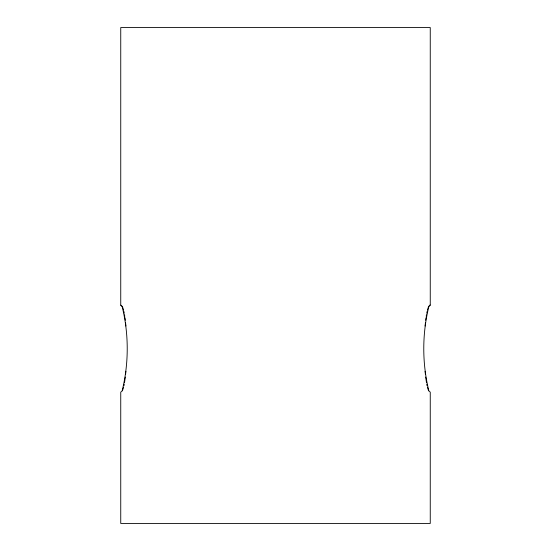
<?xml version="1.0" encoding="UTF-8"?>
<svg xmlns="http://www.w3.org/2000/svg" width="551" height="551" viewBox="0 0 551 551"><rect width="100%" height="100%" fill="white"/><g stroke="black" fill="none" stroke-linecap="round" stroke-linejoin="round"><path stroke-width="0.83" d="M125.318 377.063L124.519 382.608M125.573 374.597L125.917 371.312M425.083 326.027L425.427 322.741M425.682 320.276L425.937 317.81M123.975 385.693L124.244 384.15M426.212 316.274L426.481 314.731M426.756 313.188L427.025 311.646M122.412 390.824L123.596 387.188M427.404 310.151L428.588 306.514L430.124 305.027L428.857 306.514C422.08 334.016 422.08 363.323 428.857 390.824L430.255 392.181L430.255 523.45L120.745 523.45L120.745 392.181L122.143 390.824C128.92 363.323 128.92 334.016 122.143 306.514L120.745 305.158L120.745 27.55L430.255 27.55L430.255 305.158M120.745 305.158L122.412 306.514L123.596 310.151M427.404 387.188L428.588 390.824M426.481 382.608L425.682 377.063M426.756 384.15L427.025 385.693M123.975 311.646L124.244 313.188M124.519 314.731L124.788 316.274M425.083 371.312L425.427 374.597M125.063 317.81L125.318 320.276M125.573 322.741L125.917 326.027"/></g></svg>
